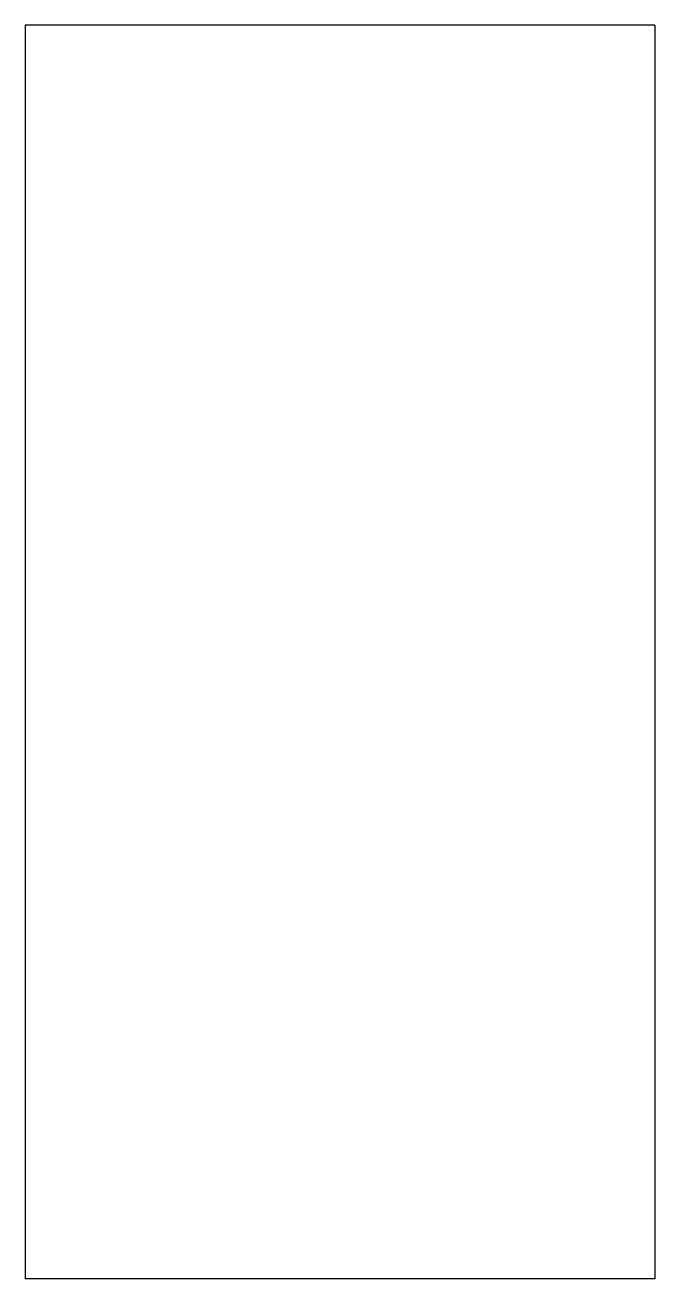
# Model space of a CAD drawing. Header units: millimetres. Extents: x 0 to 20, y 0 to 39.8.
import ezdxf

# ---------------------------------------------------------------- set-up
doc = ezdxf.new("R2010")
doc.units = ezdxf.units.MM
for name, color, linetype in [('SECTION_Z0p010', 7, 'CONTINUOUS'), ('SECTION_Z1p000', 7, 'CONTINUOUS'), ('SECTION_Z1p990', 7, 'CONTINUOUS')]:
    doc.layers.add(name, color=color, linetype=linetype)

msp = doc.modelspace()

# ---------------------------------------------------------------- linework, layer by layer
at = {"layer": 'SECTION_Z0p010'}
for p, q in [((20, 39.8, 0.01), (0, 39.8, 0.01)), ((0, 39.8, 0.01), (0, 0, 0.01)), ((20, 39.8, 0.01), (20, 0, 0.01)), ((20, 0, 0.01), (0, 0, 0.01))]:
    msp.add_line(p, q, dxfattribs=at)
at = {"layer": 'SECTION_Z1p000'}
for p, q in [((20, 39.8, 1), (0, 39.8, 1)), ((0, 39.8, 1), (0, 0, 1)), ((20, 39.8, 1), (20, 0, 1)), ((20, 0, 1), (0, 0, 1))]:
    msp.add_line(p, q, dxfattribs=at)
at = {"layer": 'SECTION_Z1p990'}
for p, q in [((20, 39.8, 1.99), (0, 39.8, 1.99)), ((0, 39.8, 1.99), (0, 0, 1.99)), ((20, 39.8, 1.99), (20, 0, 1.99)), ((20, 0, 1.99), (0, 0, 1.99))]:
    msp.add_line(p, q, dxfattribs=at)

doc.saveas('drawing.dxf')
